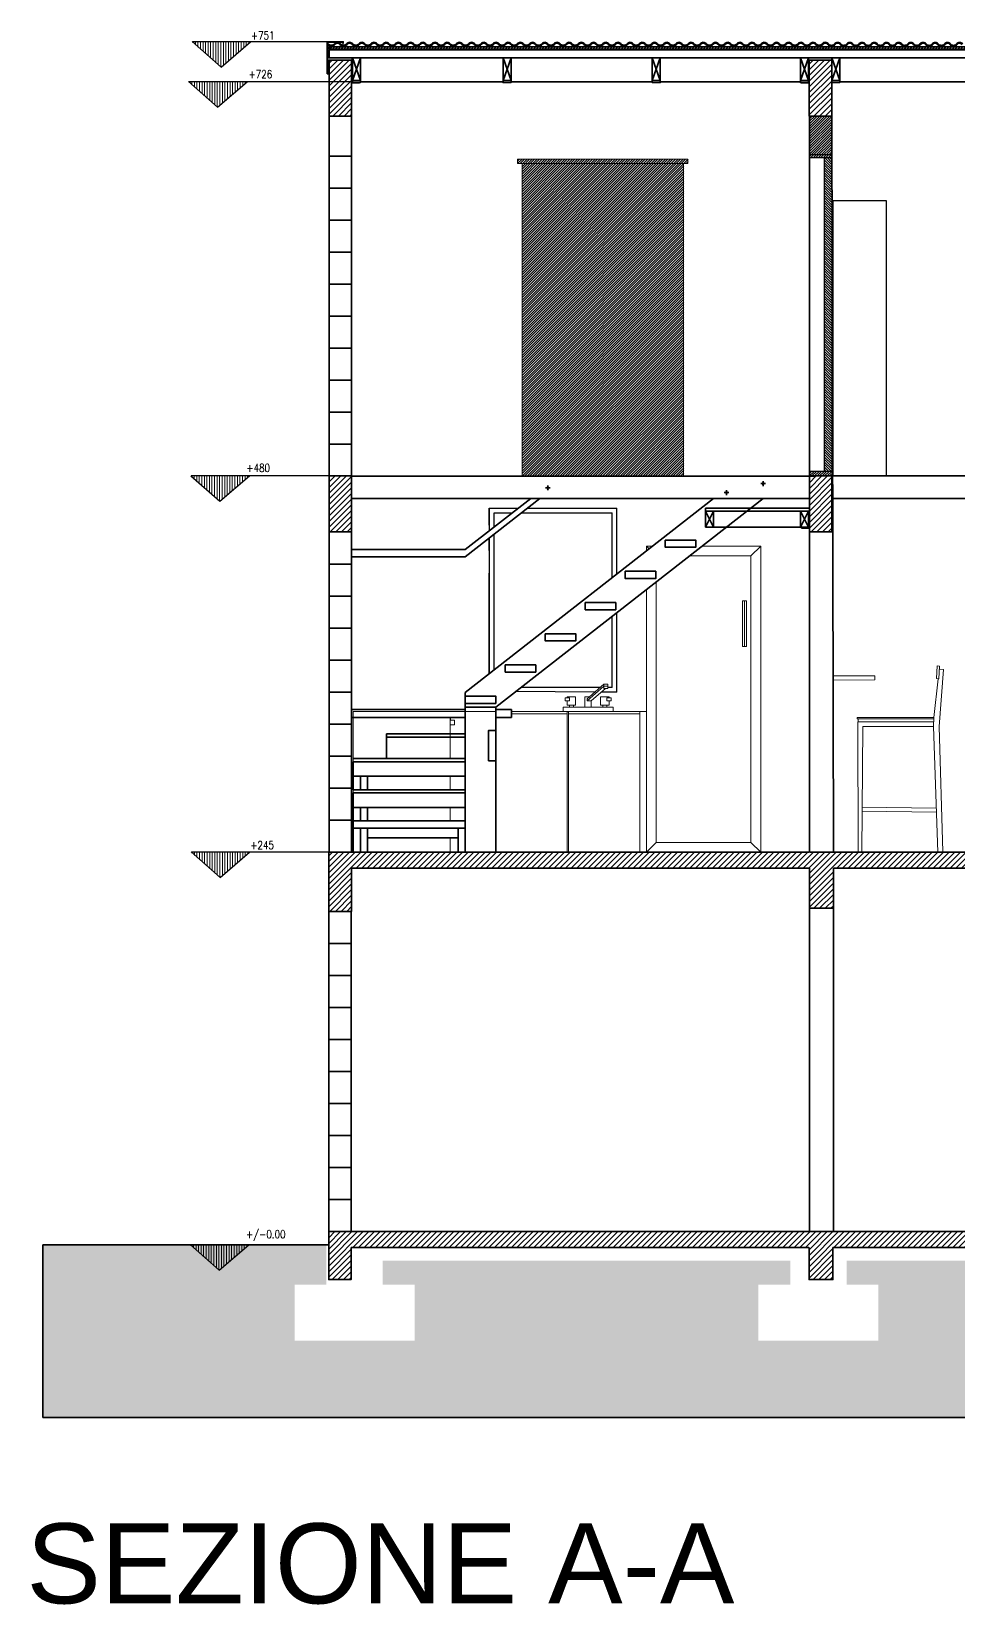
# Model space of a CAD drawing. Header units: metres. Extents: x -90 to 10476, y -9 to 23.
# Drawn here: x -60.35 to -54.55, y 2.65 to 12.48 of the extents above; entities that cross this region are included whole.
import ezdxf

# ---------------------------------------------------------------- set-up
doc = ezdxf.new("R2010")
doc.units = ezdxf.units.M
doc.header["$LTSCALE"] = 5
doc.header["$MEASUREMENT"] = 0
doc.linetypes.add('ACAD_ISO02W100', pattern=[15, 12, -3])
doc.layers.get('0').update_dxf_attribs({"color": 253})
for name, color, linetype, lineweight in [('A-ANNO-NOTE', 7, 'Continuous', 35), ('A-DOOR-FULL', 181, 'Continuous', 25), ('A-ELEV-MBE1', 7, 'Continuous', 35), ('A-ELEV-PATT', 255, 'Continuous', 18), ('A-FLOR-LEVL', 7, 'Continuous', 35), ('A-FURN', 253, 'Continuous', 18), ('A-GLAZ-FULL', 4, 'Continuous', 25), ('A-SECT-MCUT', 7, 'Continuous', 35), ('A-SECT-PATT', 8, 'Continuous', 18), ('A-WALL-FULL', 7, 'Continuous', 35)]:
    doc.layers.add(name, color=color, linetype=linetype, lineweight=lineweight)
for name, color, linetype in [('IKE120036-t1', 253, 'Continuous'), ('Layer1', 253, 'Continuous'), ('quote', 3, 'Continuous'), ('sezioni', 1, 'Continuous')]:
    doc.layers.add(name, color=color, linetype=linetype)
doc.styles.add('E-ROMANS', font='romans.shx', dxfattribs={"width": 0.8})
doc.styles.get("Standard").update_dxf_attribs({"font": 'arial.ttf'})
pattern_1 = [(45, (-60.257739, 3.721465), (-0.01767767, 0.01767767), [])]
pattern_2 = [(45, (0, -9e-16), (-0.007857724, 0.007857724), [])]

# ---------------------------------------------------------------- blocks, each defined once
blk = doc.blocks.new('族几何图形组合_3698-Left')
at = {"layer": 'IKE120036-t1'}
for p, q in [((-140, 2020), (250, 2020)), ((-140, 0), (-140, 2020)), ((250, 2020), (250, 0)), ((250, 0), (-140, 0))]:
    blk.add_line(p, q, dxfattribs=at)
blk = doc.blocks.new('A$C23384007')
for points in [[(-30.7, 266.7), (-157.9, 266.7), (-157.9, 263.4), (-30.7, 263.4)], [(-33.9, 263.4), (-154.3, 263.4), (-154.3, 30.3), (-33.9, 30.3)]]:
    blk.add_lwpolyline(points, close=True)

msp = doc.modelspace()

# ---------------------------------------------------------------- hatches: boundary and pattern name
at = {"true_color": 0x636466}
h = msp.add_hatch(dxfattribs=at)
h.set_pattern_fill('ANSI31', color=251, scale=0.0035)
h.set_pattern_definition(pattern_2)
h.paths.add_polyline_path([(-55.3474, 11.9497), (-55.4866, 11.9497), (-55.4866, 11.7101), (-55.3468, 11.7101)])
h.paths.add_polyline_path([(-55.3468, 11.7101), (-55.4866, 11.7101), (-55.4866, 11.6901), (-55.3468, 11.6901)])
at = {"layer": 'A-DOOR-FULL', "true_color": 0x636466}
h = msp.add_hatch(dxfattribs=at)
h.set_pattern_fill('ANSI31', color=251, scale=0.0035, angle=90)
h.set_pattern_definition([(135, (-38.783117, 2.262853), (-0.007857724, -0.007857724), [])])
h.paths.add_polyline_path([(-55.392, 9.7301), (-55.347, 9.7301), (-55.3471, 11.6901), (-55.3921, 11.6901)])
h = msp.add_hatch(dxfattribs=at)
h.set_pattern_fill('ANSI31', color=251, scale=0.0035)
h.set_pattern_definition(pattern_2)
h.paths.add_polyline_path([(-55.4868, 9.73), (-55.4868, 9.7012), (-55.347, 9.7012), (-55.3423, 9.7012), (-55.3423, 9.73)])
at = {"layer": 'A-ELEV-PATT'}
h = msp.add_hatch(dxfattribs=at)
h.set_pattern_fill('ANSI31', color=256, scale=0.005, angle=225, style=0)
h.set_pattern_definition([(270, (145.321561, -119.410005), (0.015875, -4e-17), [])])
h.paths.add_polyline_path([(-59.3458, 12.4136), (-59.1618, 12.255), (-58.9778, 12.4136)])
h = msp.add_hatch(dxfattribs=at)
h.set_pattern_fill('ANSI31', color=256, scale=0.005, angle=225, style=0)
h.set_pattern_definition([(270, (145.299666, -119.659766), (0.015875, -4e-17), [])])
h.paths.add_polyline_path([(-59.3677, 12.1638), (-59.1837, 12.0053), (-58.9997, 12.1638)])
h = msp.add_hatch(dxfattribs=at)
h.set_pattern_fill('ANSI31', color=256, scale=0.005, angle=225, style=0)
h.set_pattern_definition([(270, (145.313951, -122.122308), (0.015875, -4e-17), [])])
h.paths.add_polyline_path([(-59.3534, 9.7013), (-59.1694, 9.5427), (-58.9854, 9.7013)])
h = msp.add_hatch(dxfattribs=at)
h.set_pattern_fill('ANSI31', color=256, scale=0.005, angle=225, style=0)
h.set_pattern_definition([(270, (145.315478, -124.473086), (0.015875, -4e-17), [])])
h.paths.add_polyline_path([(-59.3519, 7.3505), (-59.1679, 7.1919), (-58.9839, 7.3505)])
h = msp.add_hatch(dxfattribs=at)
h.set_pattern_fill('ANSI31', color=256, scale=0.005, angle=225, style=0)
h.set_pattern_definition([(270, (145.309597, -126.925708), (0.015875, -4e-17), [])])
h.paths.add_polyline_path([(-59.3578, 4.8979), (-59.1738, 4.7393), (-58.9898, 4.8979)])
at = {"layer": 'A-FURN', "true_color": 0x636466}
h = msp.add_hatch(dxfattribs=at)
h.set_pattern_fill('ANSI31', color=251, scale=0.0035)
h.set_pattern_definition([(45, (-26.456943, -0.098878), (-0.007857724, 0.007857724), [])])
h.paths.add_polyline_path([(-56.2717, 11.6526), (-57.2801, 11.6526), (-57.2801, 9.7), (-56.2717, 9.7)])
h.paths.add_polyline_path([(-56.2445, 11.6805), (-57.3099, 11.6805), (-57.3099, 11.6526), (-56.2445, 11.6526)])
at = {"layer": 'A-SECT-PATT'}
h = msp.add_hatch(dxfattribs=at)
h.set_pattern_fill('ANSI31', color=256, scale=0.1, style=0)
h.set_pattern_definition([(45, (-78.930534, -5.674175), (-0.008838835, 0.008838835), [])])
h.paths.add_polyline_path([(-52.3564, 12.3828), (-58.487, 12.3828), (-58.487, 12.3678), (-52.3564, 12.3678)])
h = msp.add_hatch(dxfattribs=at)
h.set_pattern_fill('ANSI31', color=256, scale=0.2, style=0)
h.set_pattern_definition(pattern_1)
h.paths.add_polyline_path([(-58.347, 12.2997), (-58.487, 12.2997), (-58.487, 11.9497), (-58.347, 11.9497)])
h = msp.add_hatch(dxfattribs=at)
h.set_pattern_fill('ANSI31', color=256, scale=0.2, style=0)
h.set_pattern_definition(pattern_1)
h.paths.add_polyline_path([(-55.3474, 12.2997), (-55.4874, 12.2997), (-55.4874, 11.9497), (-55.3474, 11.9497)])
h = msp.add_hatch(dxfattribs=at)
h.set_pattern_fill('ANSI31', color=256, scale=0.2, style=0)
h.set_pattern_definition(pattern_1)
h.paths.add_polyline_path([(-58.347, 9.7012), (-58.487, 9.7012), (-58.487, 9.3512), (-58.347, 9.3512)])
h = msp.add_hatch(dxfattribs=at)
h.set_pattern_fill('ANSI31', color=256, scale=0.2, style=0)
h.set_pattern_definition(pattern_1)
h.paths.add_polyline_path([(-55.347, 9.7012), (-55.487, 9.7012), (-55.487, 9.3512), (-55.347, 9.3512)])
h = msp.add_hatch(dxfattribs=at)
h.set_pattern_fill('STEEL', color=256, scale=0.02, angle=90, style=0)
h.set_pattern_definition([(225, (9.4466396, -25.0079467), (-0.00176776695, 0.00176776695), []), (225, (9.4453896, -25.0079467), (-0.00176776695, 0.00176776695), [])])
h.paths.add_polyline_path([(-55.537, 9.3756), (-55.537, 9.3806), (-55.492, 9.3806), (-55.492, 9.4256), (-55.487, 9.4256), (-55.487, 9.3756)])
h = msp.add_hatch(dxfattribs=at)
h.set_pattern_fill('ANSI31', color=256, scale=0.2, style=0)
h.set_pattern_definition(pattern_1)
h.paths.add_polyline_path([(-58.347, 7.2506), (-55.487, 7.2506), (-55.487, 7.0006), (-55.337, 7.0006), (-55.337, 7.2506), (-52.4945, 7.2506), (-52.4945, 7.0006), (-52.3445, 7.0006), (-52.3445, 7.3506), (-52.4945, 7.3506), (-57.15, 7.3506), (-58.49, 7.3506), (-58.49, 6.9808), (-58.347, 6.9808)])
h = msp.add_hatch(dxfattribs=at)
h.set_pattern_fill('ANSI31', color=256, scale=0.2, style=0)
h.set_pattern_definition([(45, (-60.260665, 3.701666), (-0.01767767, 0.01767767), [])])
h.paths.add_polyline_path([(-52.3474, 4.9808), (-52.4874, 4.9808), (-55.3399, 4.9808), (-55.4891, 4.9808), (-58.35, 4.9808), (-58.49, 4.9808), (-58.49, 4.6808), (-58.35, 4.6808), (-58.35, 4.8808), (-55.4891, 4.8808), (-55.4891, 4.6808), (-55.3399, 4.6808), (-55.3399, 4.8808), (-52.4874, 4.8808), (-52.4874, 4.6808), (-52.3474, 4.6808)])
h = msp.add_hatch(dxfattribs=at)
h.set_pattern_fill('DOTS', color=256, style=0)
h.set_pattern_definition([(0, (-107.35043, 1.00305), (0.03125, 0.0625), [0, -0.0625])])
h.paths.add_polyline_path([(-52.9141, 4.6479), (-52.715, 4.6479), (-52.715, 4.7979), (-55.2549, 4.7979), (-55.2549, 4.6479), (-55.0557, 4.6479), (-55.0557, 4.2979), (-55.8057, 4.2979), (-55.8057, 4.6479), (-55.6066, 4.6479), (-55.6066, 4.7979), (-58.1527, 4.7979), (-58.1527, 4.6479), (-57.9536, 4.6479), (-57.9536, 4.2979), (-58.7036, 4.2979), (-58.7036, 4.6479), (-58.5044, 4.6479), (-58.5044, 4.7979), (-58.5058, 4.7979), (-58.5058, 4.8979), (-60.2765, 4.8979), (-60.2765, 3.8188), (-50.947, 3.8188), (-50.947, 4.2979), (-50.947, 4.5575), (-50.947, 4.6479), (-50.947, 4.7979), (-50.947, 4.8979), (-52.3633, 4.8979), (-52.3633, 4.7979), (-52.3633, 4.6479), (-52.1641, 4.6479), (-52.1641, 4.2979), (-52.9141, 4.2979)])

# ---------------------------------------------------------------- linework, layer by layer
for p, q in [((-58.347, 9.1965), (-58.347, 9.2415)), ((-57.7315, 8.1915), (-57.7315, 8.175)), ((-58.347, 7.3506), (-58.337, 7.3506)), ((-56.5052, 7.3506), (-57.487, 7.3506))]:
    msp.add_line(p, q)
at = {"layer": 'A-ANNO-NOTE'}
for p, q in [((-58.487, 12.3631), (-58.487, 12.3131)), ((-55.3474, 11.9497), (-55.337, 7.3506)), ((-55.347, 9.7012), (-52.4945, 9.7012)), ((-55.347, 9.5608), (-52.4945, 9.5608)), ((-55.337, 7.3506), (-52.4945, 7.3506)), ((-55.487, 7.0006), (-55.487, 4.9808)), ((-55.337, 7.0006), (-55.337, 4.9808)), ((-60.2765, 4.8979), (-58.49, 4.8979)), ((-60.2765, 3.8188), (-50.947, 3.8188))]:
    msp.add_line(p, q, dxfattribs=at)
at = {"layer": 'A-ANNO-NOTE', "color": 252, "true_color": 0x939598}
msp.add_line((-55.3474, 12.3759), (-55.341, 12.3828), dxfattribs=at)
at = {"layer": 'A-DOOR-FULL'}
for p, q in [((-55.487, 11.7101), (-55.3471, 11.7101)), ((-55.487, 11.6901), (-55.3471, 11.6901)), ((-55.3425, 9.73), (-55.4865, 9.73))]:
    msp.add_line(p, q, dxfattribs=at)
msp.add_lwpolyline([(-55.3921, 11.6901), (-55.3471, 11.6901), (-55.347, 9.7301), (-55.392, 9.7301), (-55.3921, 11.6901)], dxfattribs=at)
at = {"layer": 'A-ELEV-MBE1'}
for p, q in [((-58.4929, 12.4016), (-58.4967, 12.3984)), ((-58.4027, 12.4039), (-58.3997, 12.4039)), ((-57.4261, 12.4016), (-57.4299, 12.3984)), ((-57.388, 12.4016), (-57.3841, 12.3984)), ((-56.8165, 12.4016), (-56.8203, 12.3984)), ((-55.7497, 12.4016), (-55.7535, 12.3984)), ((-55.7116, 12.4016), (-55.7077, 12.3984)), ((-58.487, 12.3828), (-52.3564, 12.3828)), ((-58.487, 12.3678), (-58.487, 12.3828)), ((-58.487, 12.3678), (-55.3474, 12.3678)), ((-58.487, 12.3631), (-55.3474, 12.3631)), ((-58.4868, 12.3131), (-55.3474, 12.3131)), ((-58.3428, 12.2575), (-58.3428, 12.3131)), ((-55.4926, 12.1592), (-55.4926, 12.3131)), ((-55.4913, 12.3131), (-52.3563, 12.3131)), ((-55.3474, 12.3678), (-52.3563, 12.3678)), ((-55.3474, 12.3631), (-52.3563, 12.3631)), ((-58.4927, 12.2169), (-58.4927, 12.2269)), ((-58.4897, 12.2269), (-58.4927, 12.2269)), ((-58.4897, 12.2139), (-58.4897, 12.2269)), ((-58.3423, 12.2575), (-58.347, 12.2575)), ((-55.4926, 12.2075), (-55.4884, 12.2075)), ((-58.297, 12.1575), (-58.297, 12.1592)), ((-58.2923, 12.1632), (-57.4002, 12.1632)), ((-57.3502, 12.1632), (-56.4689, 12.1632)), ((-56.4189, 12.1632), (-55.5426, 12.1632)), ((-55.2969, 12.1632), (-54.4048, 12.1632)), ((-55.4866, 11.9509), (-55.487, 7.3506)), ((-58.347, 9.7006), (-55.4872, 9.7008)), ((-57.1212, 9.6115), (-57.1212, 9.6415)), ((-55.449, 9.7008), (-56.1352, 9.7008)), ((-55.7606, 9.6533), (-55.7906, 9.6533)), ((-55.7756, 9.6383), (-55.7756, 9.6683)), ((-58.347, 9.5606), (-55.4872, 9.5608)), ((-57.637, 9.1965), (-57.1701, 9.5607)), ((-57.637, 9.2415), (-57.2278, 9.5607)), ((-57.637, 8.3494), (-56.085, 9.5601)), ((-57.447, 8.2567), (-55.776, 9.5601)), ((-57.1062, 9.6265), (-57.1362, 9.6265)), ((-55.9897, 9.5973), (-56.0197, 9.5973)), ((-56.0047, 9.5823), (-56.0047, 9.6123)), ((-57.487, 9.5008), (-57.487, 9.3932)), ((-56.137, 9.5006), (-56.137, 9.4806)), ((-55.878, 9.4806), (-55.487, 9.4806)), ((-55.487, 9.5001), (-55.8529, 9.5001)), ((-55.8523, 9.5006), (-55.487, 9.5006)), ((-55.492, 9.3826), (-55.4921, 9.4812)), ((-56.0062, 9.3806), (-55.487, 9.3806)), ((-58.347, 9.2415), (-57.637, 9.2415)), ((-57.487, 9.2363), (-57.487, 9.3045)), ((-57.637, 9.1965), (-58.347, 9.1965)), ((-57.637, 8.3494), (-57.637, 7.5456)), ((-57.637, 8.1461), (-57.637, 8.263)), ((-57.4468, 8.2569), (-57.637, 8.2571)), ((-57.447, 8.2567), (-57.447, 7.3506)), ((-58.347, 8.2415), (-57.637, 8.2415)), ((-58.347, 8.1915), (-57.637, 8.1915)), ((-57.447, 8.2415), (-57.3491, 8.2415)), ((-57.447, 8.1915), (-57.3491, 8.1915)), ((-57.3491, 8.1915), (-57.3491, 8.2415)), ((-57.637, 7.9356), (-58.337, 7.9356)), ((-58.337, 7.7406), (-58.337, 7.9156)), ((-57.637, 7.9156), (-58.337, 7.9156)), ((-57.637, 7.8256), (-58.337, 7.8256)), ((-58.2919, 7.7406), (-58.2919, 7.8256)), ((-58.247, 7.8256), (-58.247, 7.7406)), ((-57.637, 7.7406), (-58.337, 7.7406)), ((-58.337, 7.7206), (-58.337, 7.5456)), ((-57.637, 7.7206), (-58.337, 7.7206)), ((-57.637, 7.6306), (-58.337, 7.6306)), ((-58.2919, 7.6306), (-58.2919, 7.5456)), ((-58.247, 7.5456), (-58.247, 7.6306)), ((-58.337, 7.5006), (-58.337, 7.5456)), ((-57.637, 7.5456), (-58.337, 7.5456)), ((-57.637, 7.5006), (-58.337, 7.5006)), ((-58.247, 7.5006), (-58.247, 7.3506)), ((-57.637, 7.5456), (-57.637, 7.5006)), ((-57.682, 7.4406), (-58.247, 7.4406)), ((-60.2765, 4.8979), (-60.2765, 3.8188))]:
    msp.add_line(p, q, dxfattribs=at)
at = {"layer": 'A-ELEV-MBE1', "ltscale": 0.03}
for p, q in [((-56.137, 9.5006), (-55.8523, 9.5006)), ((-56.137, 9.4806), (-55.878, 9.4806)), ((-56.087, 9.4806), (-56.137, 9.3806)), ((-56.137, 9.4806), (-56.087, 9.3806)), ((-55.4921, 9.4806), (-55.5421, 9.3806)), ((-55.5421, 9.4803), (-55.4921, 9.3803)), ((-56.137, 9.3806), (-56.0062, 9.3806))]:
    msp.add_line(p, q, dxfattribs=at)
at = {"layer": 'A-ELEV-MBE1'}
for points in [[(-58.4897, 12.2139), (-58.4997, 12.2139), (-58.4997, 12.4139), (-58.3997, 12.4139), (-58.3997, 12.4039)], [(-58.4927, 12.2169), (-58.4967, 12.2169), (-58.4967, 12.4109), (-58.4027, 12.4109), (-58.4027, 12.4039)], [(-58.347, 12.2575), (-58.347, 12.1575), (-58.297, 12.1575)], [(-55.4884, 12.2575), (-55.4884, 12.1575), (-55.5384, 12.1575)], [(-58.3423, 12.173), (-58.3423, 12.1592), (-58.2923, 12.1592), (-58.2923, 12.173)], [(-57.4002, 12.173), (-57.4002, 12.1592), (-57.3502, 12.1592), (-57.3502, 12.173)], [(-56.4689, 12.173), (-56.4689, 12.1592), (-56.4189, 12.1592), (-56.4189, 12.173)], [(-55.5426, 12.173), (-55.5426, 12.1592), (-55.4926, 12.1592), (-55.4926, 12.173)], [(-55.3469, 12.173), (-55.3469, 12.1592), (-55.2969, 12.1592), (-55.2969, 12.173)], [(-55.537, 9.3756), (-55.537, 9.3806), (-55.492, 9.3806), (-55.492, 9.4256), (-55.487, 9.4256)], [(-55.537, 9.3756), (-55.487, 9.3756), (-55.487, 9.4256)], [(-57.492, 7.9206), (-57.492, 8.1106), (-57.447, 8.1106), (-57.447, 7.9206), (-57.492, 7.9206)], [(-58.337, 7.3506), (-58.337, 7.5006), (-58.292, 7.5006), (-58.292, 7.3506), (-58.337, 7.3506)], [(-57.682, 7.3506), (-57.682, 7.5006), (-57.637, 7.5006), (-57.637, 7.3506), (-57.682, 7.3506)], [(-55.487, 7.3506), (-55.487, 7.3506), (-55.337, 7.3506)], [(-55.337, 7.2506), (-55.337, 7.0006), (-55.487, 7.0006), (-55.487, 7.2506)]]:
    msp.add_lwpolyline(points, dxfattribs=at)
at = {"layer": 'A-ELEV-MBE1', "ltscale": 0.03}
for points in [[(-56.137, 9.3806), (-56.137, 9.4806), (-56.087, 9.4806), (-56.087, 9.3806), (-56.137, 9.3806)], [(-55.5421, 9.3806), (-55.5421, 9.4806), (-55.4921, 9.4806), (-55.4921, 9.3806), (-55.5421, 9.3806)]]:
    msp.add_lwpolyline(points, dxfattribs=at)
for points in [[(-56.387, 9.3006), (-56.197, 9.3006), (-56.197, 9.2556), (-56.387, 9.2556)], [(-56.637, 9.1056), (-56.447, 9.1056), (-56.447, 9.0606), (-56.637, 9.0606)], [(-56.887, 8.9106), (-56.697, 8.9106), (-56.697, 8.8656), (-56.887, 8.8656)], [(-57.137, 8.7156), (-56.947, 8.7156), (-56.947, 8.6706), (-57.137, 8.6706)], [(-57.387, 8.5206), (-57.197, 8.5206), (-57.197, 8.4756), (-57.387, 8.4756)], [(-57.637, 8.3256), (-57.447, 8.3256), (-57.447, 8.2806), (-57.637, 8.2806)]]:
    msp.add_lwpolyline(points, close=True, dxfattribs=at)
at = {"layer": 'A-ELEV-MBE1'}
for centre in [(-55.7756, 9.6533), (-57.1212, 9.6265), (-56.0047, 9.5973)]:
    msp.add_circle(centre, 0.005, dxfattribs=at)
for centre, radius, start, end in [((-58.4738, 12.4172), 0.0297, 219.42406, 320.57594), ((-58.4738, 12.4172), 0.0247, 219.42406, 320.57594), ((-58.4357, 12.3859), 0.0247, 39.42406, 140.57594), ((-58.4357, 12.3859), 0.0197, 39.42406, 140.57594), ((-58.3976, 12.4172), 0.0297, 219.42406, 320.57594), ((-58.3976, 12.4172), 0.0247, 219.42406, 320.57594), ((-58.3595, 12.3859), 0.0247, 39.42406, 140.57594), ((-58.3595, 12.3859), 0.0197, 39.42406, 140.57594), ((-58.3214, 12.4172), 0.0297, 219.42406, 320.57594), ((-58.3214, 12.4172), 0.0247, 219.42406, 320.57594), ((-58.2833, 12.3859), 0.0247, 39.42406, 140.57594), ((-58.2833, 12.3859), 0.0197, 39.42406, 140.57594), ((-58.2452, 12.4172), 0.0297, 219.42406, 320.57594), ((-58.2452, 12.4172), 0.0247, 219.42406, 320.57594), ((-58.2071, 12.3859), 0.0247, 39.42406, 140.57594), ((-58.2071, 12.3859), 0.0197, 39.42406, 140.57594), ((-58.169, 12.4172), 0.0297, 219.42406, 320.57594), ((-58.169, 12.4172), 0.0247, 219.42406, 320.57594), ((-58.1309, 12.3859), 0.0247, 39.42406, 140.57594), ((-58.1309, 12.3859), 0.0197, 39.42406, 140.57594), ((-58.0928, 12.4172), 0.0297, 219.42406, 320.57594), ((-58.0928, 12.4172), 0.0247, 219.42406, 320.57594), ((-58.0547, 12.3859), 0.0247, 39.42406, 140.57594), ((-58.0547, 12.3859), 0.0197, 39.42406, 140.57594), ((-58.0166, 12.4172), 0.0297, 219.42406, 320.57594), ((-58.0166, 12.4172), 0.0247, 219.42406, 320.57594), ((-57.9785, 12.3859), 0.0247, 39.42406, 140.57594), ((-57.9785, 12.3859), 0.0197, 39.42406, 140.57594), ((-57.9404, 12.4172), 0.0297, 219.42406, 320.57594), ((-57.9404, 12.4172), 0.0247, 219.42406, 320.57594), ((-57.9023, 12.3859), 0.0247, 39.42406, 140.57594), ((-57.9023, 12.3859), 0.0197, 39.42406, 140.57594), ((-57.8642, 12.4172), 0.0297, 219.42406, 320.57594), ((-57.8642, 12.4172), 0.0247, 219.42406, 320.57594), ((-57.8261, 12.3859), 0.0247, 39.42406, 140.57594), ((-57.8261, 12.3859), 0.0197, 39.42406, 140.57594), ((-57.788, 12.4172), 0.0297, 219.42406, 320.57594), ((-57.788, 12.4172), 0.0247, 219.42406, 320.57594), ((-57.7499, 12.3859), 0.0247, 39.42406, 140.57594), ((-57.7499, 12.3859), 0.0197, 39.42406, 140.57594), ((-57.7118, 12.4172), 0.0297, 219.42406, 320.57594), ((-57.7118, 12.4172), 0.0247, 219.42406, 320.57594), ((-57.6737, 12.3859), 0.0247, 39.42406, 140.57594), ((-57.6737, 12.3859), 0.0197, 39.42406, 140.57594), ((-57.6356, 12.4172), 0.0297, 219.42406, 320.57594), ((-57.6356, 12.4172), 0.0247, 219.42406, 320.57594), ((-57.5975, 12.3859), 0.0247, 39.42406, 140.57594), ((-57.5975, 12.3859), 0.0197, 39.42406, 140.57594), ((-57.5594, 12.4172), 0.0297, 219.42406, 320.57594), ((-57.5594, 12.4172), 0.0247, 219.42406, 320.57594), ((-57.5213, 12.3859), 0.0247, 39.42406, 140.57594), ((-57.5213, 12.3859), 0.0197, 39.42406, 140.57594), ((-57.4832, 12.4172), 0.0297, 219.42406, 320.57594), ((-57.4832, 12.4172), 0.0247, 219.42406, 320.57594), ((-57.4451, 12.3859), 0.0247, 39.42406, 140.57594), ((-57.4451, 12.3859), 0.0197, 39.42406, 140.57594), ((-57.407, 12.4172), 0.0297, 219.42406, 320.57594), ((-57.407, 12.4172), 0.0297, 219.42406, 320.57594), ((-57.407, 12.4172), 0.0247, 219.42406, 320.57594), ((-57.407, 12.4172), 0.0247, 219.42406, 320.57594), ((-57.3689, 12.3859), 0.0247, 39.42406, 140.57594), ((-57.3689, 12.3859), 0.0197, 39.42406, 140.57594), ((-57.3308, 12.4172), 0.0297, 219.42406, 320.57594), ((-57.3308, 12.4172), 0.0247, 219.42406, 320.57594), ((-57.2927, 12.3859), 0.0247, 39.42406, 140.57594), ((-57.2927, 12.3859), 0.0197, 39.42406, 140.57594), ((-57.2546, 12.4172), 0.0297, 219.42406, 320.57594), ((-57.2546, 12.4172), 0.0247, 219.42406, 320.57594), ((-57.2165, 12.3859), 0.0247, 39.42406, 140.57594), ((-57.2165, 12.3859), 0.0197, 39.42406, 140.57594), ((-57.1784, 12.4172), 0.0297, 219.42406, 320.57594), ((-57.1784, 12.4172), 0.0247, 219.42406, 320.57594), ((-57.1403, 12.3859), 0.0247, 39.42406, 140.57594), ((-57.1403, 12.3859), 0.0197, 39.42406, 140.57594), ((-57.1022, 12.4172), 0.0297, 219.42406, 320.57594), ((-57.1022, 12.4172), 0.0247, 219.42406, 320.57594), ((-57.0641, 12.3859), 0.0247, 39.42406, 140.57594), ((-57.0641, 12.3859), 0.0197, 39.42406, 140.57594), ((-57.026, 12.4172), 0.0297, 219.42406, 320.57594), ((-57.026, 12.4172), 0.0247, 219.42406, 320.57594), ((-56.9879, 12.3859), 0.0247, 39.42406, 140.57594), ((-56.9879, 12.3859), 0.0197, 39.42406, 140.57594), ((-56.9498, 12.4172), 0.0297, 219.42406, 320.57594), ((-56.9498, 12.4172), 0.0247, 219.42406, 320.57594), ((-56.9117, 12.3859), 0.0247, 39.42406, 140.57594), ((-56.9117, 12.3859), 0.0197, 39.42406, 140.57594), ((-56.8736, 12.4172), 0.0297, 219.42406, 320.57594), ((-56.8736, 12.4172), 0.0247, 219.42406, 320.57594), ((-56.8355, 12.3859), 0.0247, 39.42406, 140.57594), ((-56.8355, 12.3859), 0.0197, 39.42406, 140.57594), ((-56.7974, 12.4172), 0.0297, 219.42406, 320.57594), ((-56.7974, 12.4172), 0.0297, 219.42406, 320.57594), ((-56.7974, 12.4172), 0.0247, 219.42406, 320.57594), ((-56.7974, 12.4172), 0.0247, 219.42406, 320.57594), ((-56.7593, 12.3859), 0.0247, 39.42406, 140.57594), ((-56.7593, 12.3859), 0.0247, 39.42406, 140.57594), ((-56.7593, 12.3859), 0.0197, 39.42406, 140.57594), ((-56.7593, 12.3859), 0.0197, 39.42406, 140.57594), ((-56.7212, 12.4172), 0.0297, 219.42406, 320.57594), ((-56.7212, 12.4172), 0.0247, 219.42406, 320.57594), ((-56.6831, 12.3859), 0.0247, 39.42406, 140.57594), ((-56.6831, 12.3859), 0.0197, 39.42406, 140.57594), ((-56.645, 12.4172), 0.0297, 219.42406, 320.57594), ((-56.645, 12.4172), 0.0247, 219.42406, 320.57594), ((-56.6069, 12.3859), 0.0247, 39.42406, 140.57594), ((-56.6069, 12.3859), 0.0197, 39.42406, 140.57594), ((-56.5688, 12.4172), 0.0297, 219.42406, 320.57594), ((-56.5688, 12.4172), 0.0247, 219.42406, 320.57594), ((-56.5307, 12.3859), 0.0247, 39.42406, 140.57594), ((-56.5307, 12.3859), 0.0197, 39.42406, 140.57594), ((-56.4926, 12.4172), 0.0297, 219.42406, 320.57594), ((-56.4926, 12.4172), 0.0247, 219.42406, 320.57594), ((-56.4545, 12.3859), 0.0247, 39.42406, 140.57594), ((-56.4545, 12.3859), 0.0197, 39.42406, 140.57594), ((-56.4164, 12.4172), 0.0297, 219.42406, 320.57594), ((-56.4164, 12.4172), 0.0247, 219.42406, 320.57594), ((-56.3783, 12.3859), 0.0247, 39.42406, 140.57594), ((-56.3783, 12.3859), 0.0197, 39.42406, 140.57594), ((-56.3402, 12.4172), 0.0297, 219.42406, 320.57594), ((-56.3402, 12.4172), 0.0247, 219.42406, 320.57594), ((-56.3021, 12.3859), 0.0247, 39.42406, 140.57594), ((-56.3021, 12.3859), 0.0197, 39.42406, 140.57594), ((-56.264, 12.4172), 0.0297, 219.42406, 320.57594), ((-56.264, 12.4172), 0.0247, 219.42406, 320.57594), ((-56.2259, 12.3859), 0.0247, 39.42406, 140.57594), ((-56.2259, 12.3859), 0.0197, 39.42406, 140.57594), ((-56.1878, 12.4172), 0.0297, 219.42406, 320.57594), ((-56.1878, 12.4172), 0.0247, 219.42406, 320.57594), ((-56.1497, 12.3859), 0.0247, 39.42406, 140.57594), ((-56.1497, 12.3859), 0.0197, 39.42406, 140.57594), ((-56.1116, 12.4172), 0.0297, 219.42406, 320.57594), ((-56.1116, 12.4172), 0.0247, 219.42406, 320.57594), ((-56.0735, 12.3859), 0.0247, 39.42406, 140.57594), ((-56.0735, 12.3859), 0.0197, 39.42406, 140.57594), ((-56.0354, 12.4172), 0.0297, 219.42406, 320.57594), ((-56.0354, 12.4172), 0.0247, 219.42406, 320.57594), ((-55.9973, 12.3859), 0.0247, 39.42406, 140.57594), ((-55.9973, 12.3859), 0.0197, 39.42406, 140.57594), ((-55.9592, 12.4172), 0.0297, 219.42406, 320.57594), ((-55.9592, 12.4172), 0.0247, 219.42406, 320.57594), ((-55.9211, 12.3859), 0.0247, 39.42406, 140.57594), ((-55.9211, 12.3859), 0.0197, 39.42406, 140.57594), ((-55.883, 12.4172), 0.0297, 219.42406, 320.57594), ((-55.883, 12.4172), 0.0247, 219.42406, 320.57594), ((-55.8449, 12.3859), 0.0247, 39.42406, 140.57594), ((-55.8449, 12.3859), 0.0197, 39.42406, 140.57594), ((-55.8068, 12.4172), 0.0297, 219.42406, 320.57594), ((-55.8068, 12.4172), 0.0247, 219.42406, 320.57594), ((-55.7687, 12.3859), 0.0247, 39.42406, 140.57594), ((-55.7687, 12.3859), 0.0197, 39.42406, 140.57594), ((-55.7306, 12.4172), 0.0297, 219.42406, 320.57594), ((-55.7306, 12.4172), 0.0297, 219.42406, 320.57594), ((-55.7306, 12.4172), 0.0247, 219.42406, 320.57594), ((-55.7306, 12.4172), 0.0247, 219.42406, 320.57594), ((-55.6925, 12.3859), 0.0247, 39.42406, 140.57594), ((-55.6925, 12.3859), 0.0197, 39.42406, 140.57594), ((-55.6544, 12.4172), 0.0297, 219.42406, 320.57594), ((-55.6544, 12.4172), 0.0247, 219.42406, 320.57594), ((-55.6163, 12.3859), 0.0247, 39.42406, 140.57594), ((-55.6163, 12.3859), 0.0197, 39.42406, 140.57594), ((-55.5782, 12.4172), 0.0297, 219.42406, 320.57594), ((-55.5782, 12.4172), 0.0247, 219.42406, 320.57594), ((-55.5401, 12.3859), 0.0247, 39.42406, 140.57594), ((-55.5401, 12.3859), 0.0197, 39.42406, 140.57594), ((-55.502, 12.4172), 0.0297, 219.42406, 320.57594), ((-55.502, 12.4172), 0.0247, 219.42406, 320.57594), ((-55.4639, 12.3859), 0.0247, 39.42406, 140.57594), ((-55.4639, 12.3859), 0.0197, 39.42406, 140.57594), ((-55.4258, 12.4172), 0.0297, 219.42406, 320.57594), ((-55.4258, 12.4172), 0.0247, 219.42406, 320.57594), ((-55.3875, 12.3855), 0.0251, 36.63992, 140.10725), ((-55.3875, 12.3855), 0.0201, 35.97546, 139.97885), ((-55.3483, 12.4161), 0.0297, 219.42406, 320.57594), ((-55.3483, 12.4161), 0.0247, 219.42406, 320.57594), ((-55.3102, 12.3848), 0.0247, 39.42406, 140.57594), ((-55.3102, 12.3848), 0.0197, 39.42406, 140.57594), ((-55.2721, 12.4161), 0.0297, 219.42406, 320.57594), ((-55.2721, 12.4161), 0.0247, 219.42406, 320.57594), ((-55.234, 12.3848), 0.0247, 39.42406, 140.57594), ((-55.234, 12.3848), 0.0197, 39.42406, 140.57594), ((-55.1959, 12.4161), 0.0297, 219.42406, 320.57594), ((-55.1959, 12.4161), 0.0247, 219.42406, 320.57594), ((-55.1578, 12.3848), 0.0247, 39.42406, 140.57594), ((-55.1578, 12.3848), 0.0197, 39.42406, 140.57594), ((-55.1197, 12.4161), 0.0297, 219.42406, 320.57594), ((-55.1197, 12.4161), 0.0247, 219.42406, 320.57594), ((-55.0816, 12.3848), 0.0247, 39.42406, 140.57594), ((-55.0816, 12.3848), 0.0197, 39.42406, 140.57594), ((-55.0435, 12.4161), 0.0297, 219.42406, 320.57594), ((-55.0435, 12.4161), 0.0247, 219.42406, 320.57594), ((-55.0054, 12.3848), 0.0247, 39.42406, 140.57594), ((-55.0054, 12.3848), 0.0197, 39.42406, 140.57594), ((-54.9673, 12.4161), 0.0297, 219.42406, 320.57594), ((-54.9673, 12.4161), 0.0247, 219.42406, 320.57594), ((-54.9292, 12.3848), 0.0247, 39.42406, 140.57594), ((-54.9292, 12.3848), 0.0197, 39.42406, 140.57594), ((-54.8911, 12.4161), 0.0297, 219.42406, 320.57594), ((-54.8911, 12.4161), 0.0247, 219.42406, 320.57594), ((-54.853, 12.3848), 0.0247, 39.42406, 140.57594), ((-54.853, 12.3848), 0.0197, 39.42406, 140.57594), ((-54.8149, 12.4161), 0.0297, 219.42406, 320.57594), ((-54.8149, 12.4161), 0.0247, 219.42406, 320.57594), ((-54.7768, 12.3848), 0.0247, 39.42406, 140.57594), ((-54.7768, 12.3848), 0.0197, 39.42406, 140.57594), ((-54.7387, 12.4161), 0.0297, 219.42406, 320.57594), ((-54.7387, 12.4161), 0.0247, 219.42406, 320.57594), ((-54.7006, 12.3848), 0.0247, 39.42406, 140.57594), ((-54.7006, 12.3848), 0.0197, 39.42406, 140.57594), ((-54.6625, 12.4161), 0.0297, 219.42406, 320.57594), ((-54.6625, 12.4161), 0.0247, 219.42406, 320.57594), ((-54.6244, 12.3848), 0.0247, 39.42406, 140.57594), ((-54.6244, 12.3848), 0.0197, 39.42406, 140.57594), ((-54.5863, 12.4161), 0.0297, 219.42406, 320.57594), ((-54.5863, 12.4161), 0.0247, 219.42406, 320.57594), ((-54.5482, 12.3848), 0.0247, 39.42406, 140.57594), ((-54.5482, 12.3848), 0.0197, 39.42406, 140.57594)]:
    msp.add_arc(centre, radius, start, end, dxfattribs=at)
at = {"layer": 'A-FLOR-LEVL'}
msp.add_line((-58.1295, 8.0898), (-58.1295, 7.9369), dxfattribs=at)
at = {"layer": 'A-FURN'}
for p, q in [((-56.5052, 9.2626), (-56.5052, 9.2323)), ((-56.4882, 9.2456), (-56.5052, 9.2626)), ((-56.4663, 9.2626), (-56.5052, 9.2626)), ((-55.7912, 9.2626), (-56.1574, 9.2626)), ((-55.7912, 9.2626), (-55.8522, 9.2016)), ((-55.7912, 9.2016), (-55.7912, 9.2626)), ((-56.2356, 9.2016), (-55.8522, 9.2016)), ((-55.8522, 7.4116), (-55.8522, 9.2016)), ((-55.7912, 7.3506), (-55.7912, 9.2016)), ((-56.5052, 8.9913), (-56.5052, 7.3506)), ((-56.4442, 7.4116), (-56.4442, 9.0389)), ((-55.9047, 8.9202, 0.7146), (-55.879, 8.9202, 0.7146)), ((-55.9047, 8.6352, 0.7146), (-55.9047, 8.9202, 0.7146)), ((-55.8919, 8.9202, 0.7146), (-55.8919, 8.6352, 0.7146)), ((-55.879, 8.9202, 0.7146), (-55.879, 8.6352, 0.7146)), ((-55.9047, 8.6352, 0.7146), (-55.879, 8.6352, 0.7146)), ((-54.6491, 8.493), (-54.6753, 8.1357)), ((-54.6746, 8.4951), (-54.6491, 8.493)), ((-56.861, 8.3219), (-56.7715, 8.4002)), ((-56.7715, 8.4002), (-56.7715, 8.3871)), ((-56.7715, 8.3871), (-56.7454, 8.3871)), ((-56.7715, 8.3741), (-56.7715, 8.3871)), ((-56.7601, 8.3741), (-56.7715, 8.3741)), ((-55.077, 8.4267), (-55.3394, 8.4261)), ((-55.337, 8.4517), (-55.077, 8.4517)), ((-55.077, 8.4517), (-55.077, 8.4517)), ((-55.077, 8.4517), (-55.077, 8.4267)), ((-54.7095, 8.1912), (-54.6816, 8.4341)), ((-57.0128, 8.2958), (-57.0128, 8.3154)), ((-57.0128, 8.3154), (-56.9997, 8.3154)), ((-56.9606, 8.2697), (-56.9867, 8.2697)), ((-56.9867, 8.2567), (-56.9606, 8.2567)), ((-56.8497, 8.2567), (-56.8889, 8.2567)), ((-56.8758, 8.2958), (-56.8497, 8.2958)), ((-56.778, 8.2697), (-56.7519, 8.2697)), ((-56.7519, 8.2567), (-56.778, 8.2567)), ((-58.337, 8.2306), (-58.337, 7.3506)), ((-57.7315, 8.2306), (-58.337, 8.2306)), ((-57.7315, 8.2306), (-57.487, 8.2306)), ((-57.7315, 7.9356), (-57.7315, 8.1915)), ((-57.7315, 8.175), (-57.7037, 8.175)), ((-57.7037, 8.175), (-57.7037, 8.1473)), ((-57.487, 8.2306), (-57.447, 8.2306)), ((-57.4461, 7.3506), (-57.4461, 8.1915)), ((-57.3491, 8.2306), (-56.5052, 8.2306)), ((-57.3491, 8.2156), (-57.0011, 8.2156)), ((-56.7128, 8.2306), (-57.0258, 8.2306)), ((-57.0011, 7.3506), (-57.0011, 8.2306)), ((-57.0011, 8.2306), (-56.9911, 8.2306)), ((-56.9911, 8.2306), (-56.9911, 7.3506)), ((-56.9911, 8.2156), (-56.5461, 8.2156)), ((-56.5461, 7.3506), (-56.5461, 8.2306)), ((-56.5052, 8.2306), (-56.5052, 7.3506)), ((-54.7105, 8.166), (-55.1841, 8.166)), ((-55.1841, 8.166), (-55.1823, 7.3506)), ((-55.1827, 8.166), (-55.1827, 8.1847)), ((-54.7118, 8.1357), (-54.7095, 8.1912)), ((-57.7037, 8.1473), (-57.7315, 8.1473)), ((-55.1531, 8.1357), (-55.1585, 7.3508)), ((-55.1531, 8.1357), (-54.7117, 8.1357)), ((-54.6845, 7.3508), (-54.7118, 8.1357)), ((-54.6753, 8.1357), (-54.6534, 7.3519)), ((-57.7315, 7.7406), (-57.7315, 7.8256)), ((-57.7315, 7.5456), (-57.7315, 7.6306)), ((-54.6932, 7.6002), (-55.1567, 7.6066)), ((-55.1566, 7.6327), (-54.694, 7.6263)), ((-57.7315, 7.3506), (-57.7315, 7.4406)), ((-56.5052, 7.3506), (-56.4442, 7.4116)), ((-56.4442, 7.4116), (-55.8522, 7.4116)), ((-55.8522, 7.4116), (-55.7912, 7.3506)), ((-58.337, 7.3506), (-57.7315, 7.3506)), ((-57.487, 7.3506), (-57.7315, 7.3506)), ((-57.4461, 7.3506), (-57.487, 7.3506)), ((-57.4461, 7.3506), (-56.5461, 7.3506)), ((-57.0011, 7.3506), (-56.9911, 7.3506)), ((-56.5052, 7.3506), (-56.5461, 7.3506)), ((-56.5052, 7.3506), (-55.7912, 7.3506)), ((-56.5052, 7.3506), (-56.4442, 7.3506)), ((-55.7912, 7.3506), (-55.8522, 7.3506)), ((-54.6845, 7.3508), (-54.6534, 7.3519))]:
    msp.add_line(p, q, dxfattribs=at)
at = {"layer": 'A-FURN', "color": 242, "linetype": 'ACAD_ISO02W100', "true_color": 0xcd2027}
msp.add_line((-55.337, 7.3506), (-55.337, 7.3517), dxfattribs=at)
at = {"layer": 'A-FURN'}
for points in [[(-54.6878, 8.5148), (-54.6734, 8.5133), (-54.6788, 8.4338), (-54.6933, 8.4353), (-54.6878, 8.5148)], [(-56.7128, 8.2306), (-56.7128, 8.2567), (-56.7519, 8.2567), (-56.7519, 8.2697), (-56.7389, 8.2697), (-56.7389, 8.2958), (-56.7519, 8.2958), (-56.7519, 8.3154), (-56.7258, 8.3154), (-56.7258, 8.2958), (-56.7519, 8.2958), (-56.7519, 8.3154), (-56.7389, 8.3154), (-56.7389, 8.3219), (-56.791, 8.3219), (-56.791, 8.2697), (-56.778, 8.2697), (-56.778, 8.2632), (-56.778, 8.2567), (-56.8497, 8.2567), (-56.8497, 8.2958), (-56.7601, 8.3741), (-56.7454, 8.3741), (-56.7454, 8.4002), (-56.7715, 8.4002), (-56.7715, 8.3871), (-56.8758, 8.2958), (-56.8758, 8.3089), (-56.861, 8.3219), (-56.8889, 8.3219), (-56.8889, 8.2567), (-56.9606, 8.2567), (-56.9606, 8.2697), (-56.9476, 8.2697), (-56.9476, 8.3219), (-56.9997, 8.3219), (-56.9997, 8.3154), (-56.9867, 8.3154), (-56.9867, 8.2958), (-57.0128, 8.2958), (-56.9997, 8.2958), (-56.9997, 8.2697), (-56.9867, 8.2697), (-56.9867, 8.2567), (-57.0258, 8.2567), (-57.0258, 8.2306), (-57.0258, 8.2306)], [(-54.7095, 8.1912), (-55.1887, 8.1912), (-55.1887, 8.1847), (-54.7097, 8.1847)]]:
    msp.add_lwpolyline(points, dxfattribs=at)
at = {"layer": 'A-GLAZ-FULL'}
for p, q in [((-57.487, 9.3932), (-57.487, 9.5006)), ((-57.487, 9.5006), (-57.3048, 9.5006)), ((-57.457, 9.4166), (-57.457, 9.4708)), ((-57.457, 9.4708), (-57.343, 9.4708)), ((-57.2854, 9.4708), (-57.2738, 9.4708)), ((-57.2738, 9.4708), (-56.7195, 9.4708)), ((-57.2472, 9.5006), (-57.2356, 9.5006)), ((-57.2356, 9.5006), (-56.6895, 9.5006)), ((-56.7195, 9.0658), (-56.7195, 9.4708)), ((-56.6895, 9.0891), (-56.6895, 9.5008)), ((-57.487, 9.3932), (-57.487, 9.3585)), ((-57.457, 9.3819), (-57.457, 9.4166)), ((-57.457, 8.4905), (-57.457, 9.3371)), ((-57.487, 9.3135), (-57.487, 8.4671)), ((-57.487, 8.4671), (-57.487, 9.0944)), ((-56.6895, 8.3506), (-56.6895, 8.8482)), ((-56.7195, 8.3806), (-56.7195, 8.8248)), ((-56.8273, 8.3513), (-57.323, 8.3541)), ((-56.7939, 8.3806), (-57.2891, 8.3806)), ((-56.7195, 8.3806), (-56.7454, 8.3806)), ((-56.6895, 8.3506), (-56.7864, 8.3511))]:
    msp.add_line(p, q, dxfattribs=at)
at = {"layer": 'A-SECT-MCUT'}
for p, q in [((-58.3423, 12.3131), (-58.3423, 12.173)), ((-58.3423, 12.3131), (-58.2923, 12.3131)), ((-58.3423, 12.3131), (-58.2923, 12.173)), ((-58.2923, 12.3131), (-58.3423, 12.173)), ((-58.2923, 12.3131), (-58.2923, 12.173)), ((-57.4002, 12.3131), (-57.4002, 12.173)), ((-57.4002, 12.3131), (-57.3502, 12.3131)), ((-57.4002, 12.3131), (-57.3502, 12.173)), ((-57.3502, 12.3131), (-57.4002, 12.173)), ((-57.3502, 12.3131), (-57.3502, 12.173)), ((-56.4689, 12.3131), (-56.4689, 12.173)), ((-56.4689, 12.3131), (-56.4189, 12.3131)), ((-56.4689, 12.3131), (-56.4189, 12.173)), ((-56.4189, 12.3131), (-56.4689, 12.173)), ((-56.4189, 12.3131), (-56.4189, 12.173)), ((-55.5426, 12.3131), (-55.5426, 12.173)), ((-55.5426, 12.3131), (-55.4926, 12.3131)), ((-55.5426, 12.3131), (-55.4926, 12.173)), ((-55.4926, 12.3131), (-55.5426, 12.173)), ((-55.4926, 12.3131), (-55.4926, 12.173)), ((-55.3469, 12.3131), (-55.3469, 12.173)), ((-55.3469, 12.3131), (-55.2969, 12.173)), ((-55.2969, 12.3131), (-55.3469, 12.173)), ((-55.2969, 12.3131), (-55.2969, 12.173)), ((-58.3423, 12.173), (-58.2923, 12.173)), ((-57.4002, 12.173), (-57.3502, 12.173)), ((-56.4689, 12.173), (-56.4189, 12.173)), ((-55.5426, 12.173), (-55.4926, 12.173)), ((-55.3469, 12.173), (-55.2969, 12.173)), ((-58.487, 7.3506), (-55.4895, 7.3512)), ((-58.347, 7.2506), (-55.487, 7.2506)), ((-55.337, 7.2506), (-52.4945, 7.2506)), ((-58.35, 4.9808), (-55.4891, 4.9808)), ((-55.3399, 4.9808), (-52.4874, 4.9808)), ((-58.35, 4.8808), (-55.4899, 4.8808)), ((-55.3399, 4.8808), (-52.4874, 4.8808))]:
    msp.add_line(p, q, dxfattribs=at)
for points in [[(-58.487, 12.2997), (-58.347, 12.2997), (-58.347, 11.9497), (-58.487, 11.9497)], [(-55.4874, 12.2997), (-55.3474, 12.2997), (-55.3474, 11.9497), (-55.4874, 11.9497)], [(-58.487, 11.9497), (-58.347, 11.9497), (-58.347, 11.6999), (-58.487, 11.6999)], [(-58.487, 11.6999), (-58.347, 11.6999), (-58.347, 11.4999), (-58.487, 11.4999)], [(-58.487, 11.4999), (-58.347, 11.4999), (-58.347, 11.2999), (-58.487, 11.2999)], [(-58.487, 11.2999), (-58.347, 11.2999), (-58.347, 11.0999), (-58.487, 11.0999)], [(-58.487, 11.0999), (-58.347, 11.0999), (-58.347, 10.8999), (-58.487, 10.8999)], [(-58.487, 10.8999), (-58.347, 10.8999), (-58.347, 10.6999), (-58.487, 10.6999)], [(-58.487, 10.6999), (-58.347, 10.6999), (-58.347, 10.4999), (-58.487, 10.4999)], [(-58.487, 10.4999), (-58.347, 10.4999), (-58.347, 10.2999), (-58.487, 10.2999)], [(-58.487, 10.2999), (-58.347, 10.2999), (-58.347, 10.0999), (-58.487, 10.0999)], [(-58.487, 10.0999), (-58.347, 10.0999), (-58.347, 9.8999), (-58.487, 9.8999)], [(-58.487, 9.8999), (-58.347, 9.8999), (-58.347, 9.7012), (-58.487, 9.7012)], [(-58.487, 9.7012), (-58.347, 9.7012), (-58.347, 9.3512), (-58.487, 9.3512)], [(-55.487, 9.7012), (-55.347, 9.7012), (-55.347, 9.3512), (-55.487, 9.3512)], [(-58.487, 9.3512), (-58.347, 9.3512), (-58.347, 9.1512), (-58.487, 9.1512)], [(-58.487, 9.1512), (-58.347, 9.1512), (-58.347, 8.9512), (-58.487, 8.9512)], [(-58.487, 8.9512), (-58.347, 8.9512), (-58.347, 8.7512), (-58.487, 8.7512)], [(-58.487, 8.7512), (-58.347, 8.7512), (-58.347, 8.5512), (-58.487, 8.5512)], [(-58.487, 8.5512), (-58.347, 8.5512), (-58.347, 8.3512), (-58.487, 8.3512)], [(-58.487, 8.3512), (-58.347, 8.3512), (-58.347, 8.1512), (-58.487, 8.1512)], [(-58.487, 8.1512), (-58.347, 8.1512), (-58.347, 7.9512), (-58.487, 7.9512)], [(-58.487, 7.9512), (-58.347, 7.9512), (-58.347, 7.7512), (-58.487, 7.7512)], [(-58.487, 7.7512), (-58.347, 7.7512), (-58.347, 7.5512), (-58.487, 7.5512)], [(-58.487, 7.5512), (-58.347, 7.5512), (-58.347, 7.3506), (-58.487, 7.3506)], [(-58.49, 6.9808), (-58.35, 6.9808), (-58.35, 6.7808), (-58.49, 6.7808)], [(-58.49, 6.7808), (-58.35, 6.7808), (-58.35, 6.5808), (-58.49, 6.5808)], [(-58.49, 6.5808), (-58.35, 6.5808), (-58.35, 6.3808), (-58.49, 6.3808)], [(-58.49, 6.3808), (-58.35, 6.3808), (-58.35, 6.1808), (-58.49, 6.1808)], [(-58.49, 6.1808), (-58.35, 6.1808), (-58.35, 5.9808), (-58.49, 5.9808)], [(-58.49, 5.9808), (-58.35, 5.9808), (-58.35, 5.7808), (-58.49, 5.7808)], [(-58.49, 5.7808), (-58.35, 5.7808), (-58.35, 5.5808), (-58.49, 5.5808)], [(-58.49, 5.5808), (-58.35, 5.5808), (-58.35, 5.3808), (-58.49, 5.3808)], [(-58.49, 5.3808), (-58.35, 5.3808), (-58.35, 5.1808), (-58.49, 5.1808)], [(-58.49, 5.1808), (-58.35, 5.1808), (-58.35, 4.9808), (-58.49, 4.9808)]]:
    msp.add_lwpolyline(points, close=True, dxfattribs=at)
for points in [[(-58.347, 7.2506), (-58.347, 6.9808), (-58.49, 6.9808), (-58.49, 7.3506), (-58.347, 7.3506)], [(-55.487, 7.3506), (-55.337, 7.3506)], [(-55.337, 7.2506), (-55.337, 7.0006), (-55.487, 7.0006), (-55.487, 7.2506)], [(-58.35, 4.8808), (-58.35, 4.6808), (-58.49, 4.6808), (-58.49, 4.9808), (-58.35, 4.9808)], [(-55.4891, 4.9808), (-55.3399, 4.9808)], [(-55.3399, 4.8808), (-55.3399, 4.6808), (-55.4891, 4.6808)], [(-55.4891, 4.8808), (-55.4891, 4.6808), (-55.3399, 4.6808)]]:
    msp.add_lwpolyline(points, dxfattribs=at)
at = {"layer": 'A-WALL-FULL'}
for p, q in [((-58.1294, 8.0688), (-57.636, 8.0688)), ((-58.129, 8.0907), (-57.637, 8.0907))]:
    msp.add_line(p, q, dxfattribs=at)
at = {"layer": 'Layer1'}
msp.add_line((-55.1823, 7.3506), (-55.1585, 7.3508), dxfattribs=at)
at = {"layer": 'quote'}
for p, q in [((-59.3433, 12.4153), (-59.1629, 12.2554)), ((-58.978, 12.4136), (-59.3414, 12.4136)), ((-59.1629, 12.2554), (-58.978, 12.4136)), ((-58.487, 12.4139), (-58.987, 12.4139)), ((-59.3652, 12.1656), (-59.1848, 12.0057)), ((-58.9999, 12.1638), (-59.3632, 12.1638)), ((-59.1848, 12.0057), (-58.9999, 12.1638)), ((-58.347, 12.1632), (-58.997, 12.1632)), ((-59.351, 9.703), (-59.1705, 9.5431)), ((-58.9856, 9.7013), (-59.349, 9.7013)), ((-59.1705, 9.5431), (-58.9856, 9.7013)), ((-58.487, 9.7012), (-58.987, 9.7012)), ((-59.3494, 7.3523), (-59.169, 7.1923)), ((-58.9841, 7.3505), (-59.3474, 7.3505)), ((-59.169, 7.1923), (-58.9841, 7.3505)), ((-58.49, 7.3506), (-58.99, 7.3506)), ((-59.3533, 4.8979), (-59.1748, 4.7397)), ((-58.99, 4.8979), (-59.3533, 4.8979)), ((-59.1748, 4.7397), (-58.99, 4.8979))]:
    msp.add_line(p, q, dxfattribs=at)

# ---------------------------------------------------------------- block references
at = {"layer": 'A-FURN'}
for name, p, xscale, yscale, zscale in [('A$C23384007', (-55.9889, 9.4467), 0.008375, 0.008375, 0.008375), ('族几何图形组合_3698-Left', (-55.2192, 9.7023), 0.0008515111750559651, 0.0008515111750559651, 0.0008515111750559651)]:
    msp.add_blockref(name, p, dxfattribs=dict(at, xscale=xscale, yscale=yscale, zscale=zscale))

# ---------------------------------------------------------------- texts
at = {"layer": 'quote', "insert": (-58.976, 12.4784), "char_height": 0.05, "attachment_point": 1, "style": 'E-ROMANS'}
msp.add_mtext_dynamic_manual_height_columns('+751', width=0.003001, gutter_width=9, heights=[0], dxfattribs=at)
at = {"layer": 'quote', "char_height": 0.05, "attachment_point": 1, "style": 'E-ROMANS'}
for s, insert in [('+726', (-58.9908, 12.2361)), ('+480', (-59.0043, 9.7766)), ('+245', (-58.9801, 7.4199)), ('+/-0.00', (-59.0067, 4.9885))]:
    msp.add_mtext(s, dxfattribs=dict(at, insert=insert))
at = {"layer": 'sezioni', "insert": (-60.3791, 3.1573), "char_height": 0.5, "attachment_point": 1}
msp.add_mtext_dynamic_manual_height_columns('SEZIONE A-A', width=8133.409459, gutter_width=12.5, heights=[0], dxfattribs=at)

doc.saveas('drawing.dxf')
